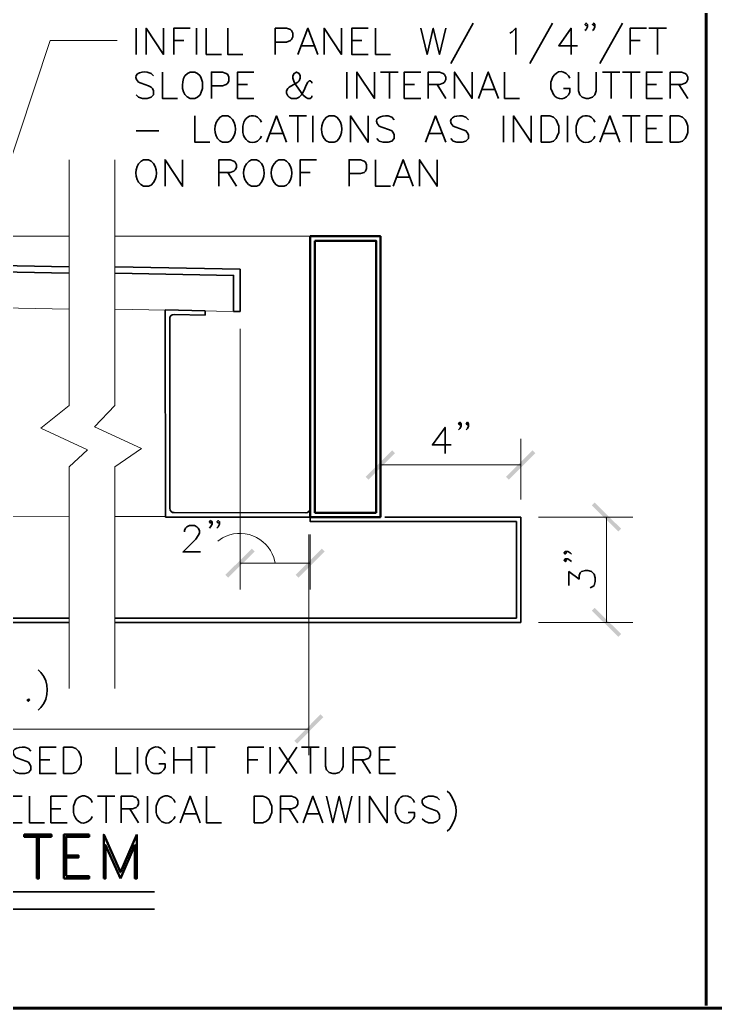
# Model space of a CAD drawing. Header units: inches. Extents: x 5 to 516, y -193 to 129.
# Drawn here: x 29.085 to 32.388, y -170.737 to -166.043 of the extents above; entities that cross this region are included whole.
import ezdxf

# ---------------------------------------------------------------- set-up
doc = ezdxf.new("R2010")
doc.units = ezdxf.units.IN
doc.header["$MEASUREMENT"] = 0
doc.layers.add('PDF7_Geometry', color=7, linetype='Continuous')
doc.layers.add('PDF7_Solid Fills', color=7, linetype='Continuous')

msp = doc.modelspace()

# ---------------------------------------------------------------- hatches: boundary and pattern name
at = {"layer": 'PDF7_Solid Fills', "transparency": 33554559}
for points in [[(30.8668852, -168.1013371), (30.8535518, -168.0880037), (30.7279968, -168.2135598), (30.7413296, -168.2268926)], [(31.394663, -168.2135604), (31.4079963, -168.2268937), (31.5335513, -168.1013376), (31.5202185, -168.0880048)], [(31.9279973, -168.4735611), (31.9413306, -168.4602278), (31.8157745, -168.3357839), (31.8024417, -168.3491167)], [(30.2002184, -168.5680051), (30.1868851, -168.5546718), (30.0613301, -168.6791168), (30.0746629, -168.6924496)], [(30.3946629, -168.6791162), (30.4079962, -168.6924496), (30.5335513, -168.5680046), (30.5202185, -168.5546718)], [(30.3891064, -169.4668926), (30.4024398, -169.4802259), (30.5268837, -169.354672), (30.5135509, -169.341337)]]:
    msp.add_hatch(color=256, dxfattribs=at).paths.add_polyline_path(points)

# ---------------------------------------------------------------- linework, layer by layer
at = {"layer": 'PDF7_Geometry', "lineweight": 60}
msp.add_lwpolyline([(32.3457739, -170.7246712), (32.3457739, -163.1857816)], dxfattribs=at)
at = {"layer": 'PDF7_Geometry', "lineweight": 35}
for points in [[(29.6368842, -166.0835599), (29.6368842, -166.2080043)], [(29.6846612, -166.2080038), (29.6846612, -166.0835593), (29.7679945, -166.2080038), (29.7679945, -166.0835593)], [(29.8157738, -166.2080038), (29.8157738, -166.0835593), (29.8935516, -166.0835593)], [(29.9235506, -166.0835599), (29.9235506, -166.2080043)], [(29.9702176, -166.0835599), (29.9702176, -166.2080043), (30.0424398, -166.2080043)], [(30.0724402, -166.0835599), (30.0724402, -166.2080043), (30.1435513, -166.2080043)], [(30.2979968, -166.2080038), (30.2979968, -166.0835593), (30.3513301, -166.0835593), (30.370219, -166.0891149), (30.3757745, -166.0946704), (30.3813301, -166.1068926), (30.3813301, -166.1246704), (30.3757745, -166.1368926), (30.370219, -166.1424482), (30.3513301, -166.1491149), (30.2979968, -166.1491149)], [(30.4057736, -166.2080038), (30.4535513, -166.0835593), (30.500218, -166.2080038)], [(30.5302175, -166.2080038), (30.5302175, -166.0835593), (30.6135508, -166.2080038), (30.6135508, -166.0835593)], [(30.7391078, -166.2080038), (30.66133, -166.2080038), (30.66133, -166.0835593), (30.7391078, -166.0835593)], [(30.7746633, -166.0835599), (30.7746633, -166.2080043), (30.8457744, -166.2080043)], [(30.9891069, -166.0835599), (31.0191069, -166.2080043), (31.0491069, -166.0835599), (31.0779958, -166.2080043), (31.1079958, -166.0835599)], [(31.239107, -166.0591164), (31.1324403, -166.2502275)], [(31.41244, -166.1068934), (31.4235511, -166.1013378), (31.4413289, -166.08356), (31.4413289, -166.2080045)], [(31.6146631, -166.0591164), (31.5068853, -166.2502275)], [(31.7035506, -166.2080043), (31.7035506, -166.0835599), (31.6446617, -166.1668932), (31.7335506, -166.1668932)], [(31.7813298, -166.0657828), (31.7746631, -166.0713384), (31.7691075, -166.0657828), (31.7746631, -166.0591161), (31.7813298, -166.0657828), (31.7813298, -166.0768939), (31.7746631, -166.0891161), (31.7691075, -166.0946717)], [(31.8168861, -166.0657828), (31.8113306, -166.0713384), (31.8046639, -166.0657828), (31.8113306, -166.0591161), (31.8168861, -166.0657828), (31.8168861, -166.0768939), (31.8113306, -166.0891161), (31.8046639, -166.0946717)], [(31.9479964, -166.0591164), (31.8402187, -166.2502275)], [(31.9835528, -166.2080038), (31.9835528, -166.0835593), (32.0613306, -166.0835593)], [(32.0724404, -166.0835599), (32.1568848, -166.0835599)], [(32.1146631, -166.0835599), (32.1146631, -166.2080043)], [(29.8157738, -166.1424497), (29.8635516, -166.1424497)], [(30.66133, -166.1424497), (30.7091078, -166.1424497)], [(31.9835528, -166.1424497), (32.0313306, -166.1424497)], [(30.4235506, -166.1668932), (30.4824395, -166.1668932)], [(29.7202176, -166.3091164), (29.7091065, -166.2980053), (29.6902176, -166.2913386)], [(29.7624403, -166.2913371), (29.7624403, -166.4168927), (29.8335515, -166.4168927)], [(29.8935507, -166.4168927), (29.916884, -166.4168927), (29.9291062, -166.410226), (29.9413284, -166.3991149), (29.946884, -166.3868927), (29.9524396, -166.3691149), (29.9524396, -166.3391149), (29.946884, -166.3213371), (29.9413284, -166.3091149), (29.9291062, -166.2980038), (29.916884, -166.2913371), (29.8935507, -166.2913371), (29.8813284, -166.2980038), (29.8691062, -166.3091149)], [(29.9946633, -166.4168932), (29.9946633, -166.2913376), (30.0479967, -166.2913376), (30.0657744, -166.2980043), (30.0724411, -166.3035599), (30.0779967, -166.3157821), (30.0779967, -166.3335599), (30.0724411, -166.344671), (30.0657744, -166.3513376), (30.0479967, -166.3568932), (29.9946633, -166.3568932)], [(30.196885, -166.4168932), (30.1191072, -166.4168932), (30.1191072, -166.2913376), (30.196885, -166.2913376)], [(30.4713298, -166.3446705), (30.4713298, -166.339115), (30.4646632, -166.3335594), (30.4591076, -166.3335594), (30.4535521, -166.339115), (30.4468854, -166.3513372), (30.4346632, -166.3813372), (30.4235521, -166.399115), (30.4113298, -166.4102261), (30.3991076, -166.4168928), (30.3757743, -166.4168928), (30.3635521, -166.4102261), (30.3579965, -166.4046705), (30.3513298, -166.3924483), (30.3513298, -166.3813372), (30.3579965, -166.369115), (30.3635521, -166.3635594), (30.4057743, -166.339115), (30.4113298, -166.3335594), (30.4168854, -166.3213372), (30.4168854, -166.309115), (30.4113298, -166.2980039), (30.3991076, -166.2913372), (30.3879965, -166.2980039), (30.3813298, -166.309115), (30.3813298, -166.3213372), (30.3879965, -166.339115), (30.3991076, -166.3568928), (30.4291076, -166.399115), (30.4413298, -166.4102261), (30.4535521, -166.4168928), (30.4646632, -166.4168928), (30.4713298, -166.4102261), (30.4713298, -166.4046705)], [(30.6379965, -166.2913371), (30.6379965, -166.4168927)], [(30.6857735, -166.4168932), (30.6857735, -166.2913376), (30.7691068, -166.4168932), (30.7691068, -166.2913376)], [(30.7979968, -166.2913371), (30.8813301, -166.2913371)], [(30.8402173, -166.2913371), (30.8402173, -166.4168927)], [(30.9891078, -166.4168932), (30.9113301, -166.4168932), (30.9113301, -166.2913376), (30.9891078, -166.2913376)], [(31.0246633, -166.4168932), (31.0246633, -166.2913376), (31.0779966, -166.2913376), (31.0957744, -166.2980043), (31.1024411, -166.3035599), (31.1079966, -166.3157821), (31.1079966, -166.3268932), (31.1024411, -166.3391154), (31.0957744, -166.344671), (31.0779966, -166.3513376), (31.0246633, -166.3513376)], [(31.1502194, -166.4168932), (31.1502194, -166.2913376), (31.2335528, -166.4168932), (31.2335528, -166.2913376)], [(31.2635504, -166.4168932), (31.3102171, -166.2913376), (31.3579949, -166.4168932)], [(31.3879966, -166.2913371), (31.3879966, -166.4168927), (31.4591077, -166.4168927)], [(31.739107, -166.2913371), (31.739107, -166.3813371), (31.7457737, -166.3991149), (31.7568848, -166.410226), (31.7746626, -166.4168927), (31.7868848, -166.4168927), (31.8046626, -166.410226), (31.8168848, -166.3991149), (31.8224403, -166.3813371), (31.8224403, -166.2913371)], [(31.8524402, -166.2913371), (31.9357736, -166.2913371)], [(31.894663, -166.2913371), (31.894663, -166.4168927)], [(31.9479964, -166.2913371), (32.0313298, -166.2913371)], [(31.989107, -166.2913371), (31.989107, -166.4168927)], [(32.1379964, -166.4168932), (32.0613297, -166.4168932), (32.0613297, -166.2913376), (32.1379964, -166.2913376)], [(32.1746629, -166.4168932), (32.1746629, -166.2913376), (32.2279963, -166.2913376), (32.2457741, -166.2980043), (32.2513296, -166.3035599), (32.2579963, -166.3157821), (32.2579963, -166.3268932), (32.2513296, -166.3391154), (32.2457741, -166.344671), (32.2279963, -166.3513376), (32.1746629, -166.3513376)], [(29.6491065, -166.3391164), (29.6613287, -166.344672), (29.6968842, -166.3568942), (29.7091065, -166.3635609), (29.714662, -166.3691164), (29.7202176, -166.3813386), (29.7202176, -166.3991164), (29.7091065, -166.4102275), (29.6902176, -166.4168942), (29.6668842, -166.4168942), (29.6491065, -166.4102275), (29.6368842, -166.3991164)], [(31.6079964, -166.3391171), (31.6079964, -166.3691171), (31.6146631, -166.3868948)], [(31.6979964, -166.3213393), (31.6913298, -166.3091171), (31.6802186, -166.2980059)], [(30.1191072, -166.3513369), (30.166885, -166.3513369)], [(30.9113301, -166.3513369), (30.9591078, -166.3513369)], [(31.0668861, -166.3513369), (31.1079972, -166.4168925)], [(31.2813297, -166.3746704), (31.3402186, -166.3746704)], [(31.6913298, -166.3991171), (31.6979964, -166.3868948), (31.6979964, -166.3691171), (31.6679964, -166.3691171)], [(32.0613297, -166.3513369), (32.1091075, -166.3513369)], [(32.2157735, -166.3513369), (32.2579957, -166.4168925)], [(29.9168842, -166.5002266), (29.9168842, -166.624671), (29.9879953, -166.624671)], [(30.0835523, -166.5057821), (30.0724412, -166.5002266), (30.0479967, -166.5002266), (30.0357745, -166.5057821), (30.0246634, -166.5180043)], [(30.2324405, -166.5302265), (30.2268849, -166.5180042), (30.2146627, -166.505782)], [(30.2568839, -166.6246705), (30.3046617, -166.500226), (30.3513284, -166.6246705)], [(30.3635508, -166.5002266), (30.4468841, -166.5002266)], [(30.4057736, -166.5002266), (30.4057736, -166.624671)], [(30.476884, -166.5002266), (30.476884, -166.624671)], [(30.5902187, -166.5057821), (30.5779965, -166.5002266), (30.5546632, -166.5002266), (30.542441, -166.5057821), (30.5302187, -166.5180043)], [(30.6557736, -166.6246705), (30.6557736, -166.500226), (30.7391069, -166.6246705), (30.7391069, -166.500226)], [(30.8635508, -166.5180036), (30.8524397, -166.5057814), (30.8346619, -166.5002258)], [(31.0124404, -166.6246705), (31.0602182, -166.500226), (31.107996, -166.6246705)], [(31.2157734, -166.5180036), (31.2035512, -166.5057814), (31.1857734, -166.5002258)], [(31.3824401, -166.5002266), (31.3824401, -166.624671)], [(31.4302171, -166.6246705), (31.4302171, -166.500226), (31.5135504, -166.6246705), (31.5135504, -166.500226)], [(31.6857736, -166.5002266), (31.6857736, -166.624671)], [(31.8402174, -166.6246705), (31.8879952, -166.500226), (31.935773, -166.6246705)], [(31.9479964, -166.5002266), (32.0313298, -166.5002266)], [(31.989107, -166.5002266), (31.989107, -166.624671)], [(32.1379964, -166.6246705), (32.0613297, -166.6246705), (32.0613297, -166.500226), (32.1379964, -166.500226)], [(29.6368842, -166.5713393), (29.744662, -166.5713393)], [(30.1491071, -166.5302265), (30.1435516, -166.5480042), (30.1435516, -166.5780042)], [(30.7924397, -166.5480036), (30.8046619, -166.5535592), (30.8402175, -166.5657814), (30.8524397, -166.5713369), (30.8579953, -166.5780036), (30.8635508, -166.5891147), (30.8635508, -166.6068925), (30.8524397, -166.6191147), (30.8346619, -166.6246703), (30.8102175, -166.6246703), (30.7924397, -166.6191147), (30.7802175, -166.6068925)], [(31.1435512, -166.5480036), (31.1557734, -166.5535592), (31.191329, -166.5657814), (31.2035512, -166.5713369), (31.2091068, -166.5780036), (31.2157734, -166.5891147), (31.2157734, -166.6068925), (31.2035512, -166.6191147), (31.1857734, -166.6246703), (31.161329, -166.6246703), (31.1435512, -166.6191147), (31.1324401, -166.6068925)], [(32.0613297, -166.5591164), (32.1091075, -166.5591164)], [(30.0479967, -166.624671), (30.0724412, -166.624671), (30.0835523, -166.6191154)], [(30.2146627, -166.6191154), (30.2268849, -166.6068931), (30.2324405, -166.595782)], [(30.2746632, -166.5835599), (30.3335521, -166.5835599)], [(30.5546632, -166.624671), (30.5779965, -166.624671), (30.5902187, -166.6191154)], [(31.0302175, -166.5835599), (31.0902175, -166.5835599)], [(31.7991084, -166.6191154), (31.8113306, -166.6068931), (31.8168861, -166.595782)], [(31.8591066, -166.5835599), (31.9179955, -166.5835599)], [(29.7091073, -166.7146705), (29.6968851, -166.7080038), (29.6724406, -166.7080038), (29.6613295, -166.7146705), (29.6491073, -166.7268927)], [(29.7746632, -166.8335599), (29.7746632, -166.7080043), (29.8579965, -166.8335599), (29.8579965, -166.7080043)], [(30.0302174, -166.8335599), (30.0302174, -166.7080043), (30.0835508, -166.7080043), (30.1013285, -166.714671), (30.1079952, -166.7202266), (30.1135508, -166.7324488), (30.1135508, -166.744671), (30.1079952, -166.7557821), (30.1013285, -166.7624488), (30.0835508, -166.7680043), (30.0302174, -166.7680043)], [(30.2213279, -166.7146705), (30.2091057, -166.7080038), (30.1846612, -166.7080038), (30.1735501, -166.7146705), (30.1613279, -166.7268927)], [(30.3513294, -166.7146705), (30.3402183, -166.7080038), (30.3157738, -166.7080038), (30.3046627, -166.7146705), (30.2924405, -166.7268927)], [(30.4168842, -166.8335599), (30.4168842, -166.7080043), (30.494662, -166.7080043)], [(30.6491072, -166.8335599), (30.6491072, -166.7080043), (30.7035516, -166.7080043), (30.7213294, -166.714671), (30.726885, -166.7202266), (30.7324405, -166.7324488), (30.7324405, -166.7502266), (30.726885, -166.7624488), (30.7213294, -166.7680043), (30.7035516, -166.7735599), (30.6491072, -166.7735599)], [(30.7746633, -166.7080038), (30.7746633, -166.8335594), (30.8457744, -166.8335594)], [(30.8579966, -166.8335599), (30.9057744, -166.7080043), (30.9535522, -166.8335599)], [(30.9835527, -166.8335599), (30.9835527, -166.7080043), (31.0668861, -166.8335599), (31.0668861, -166.7080043)], [(30.0724402, -166.7680036), (30.1135513, -166.8335592)], [(30.4168842, -166.7680036), (30.464662, -166.7680036)], [(30.8757737, -166.7913371), (30.9357737, -166.7913371)], [(29.6724406, -166.8335594), (29.6968851, -166.8335594), (29.7091073, -166.8280038)], [(30.1846612, -166.8335594), (30.2091057, -166.8335594), (30.2213279, -166.8280038)], [(30.3157738, -166.8335594), (30.3402183, -166.8335594), (30.3513294, -166.8280038)], [(29.3179959, -167.2157824), (26.3679956, -167.1591158)], [(29.3179959, -167.2457823), (26.3679956, -167.1902268)], [(30.1313301, -167.2280053), (29.5379967, -167.2168942)], [(30.100218, -167.428004), (30.1313291, -167.428004), (30.1313291, -167.2280039)], [(30.100218, -167.4280041), (30.100218, -167.256893), (29.5379957, -167.246893)], [(29.9646634, -167.4246719), (29.7757745, -167.4213385)], [(30.4646634, -168.4046728), (29.7768856, -168.4046728), (29.7757745, -167.4213394)], [(29.8179959, -167.4435611), (29.809107, -167.4446722), (29.8024404, -167.4491167), (29.7979959, -167.4557834), (29.7968848, -167.4646722)], [(29.7968856, -167.4646722), (29.7979967, -168.36245), (29.7991078, -168.3713389), (29.8035523, -168.3780056), (29.8102189, -168.38245), (29.8179967, -168.3835611)], [(29.9646634, -167.4246722), (29.9646634, -167.4457833), (29.8179967, -167.443561)], [(31.1046623, -168.1035597), (31.1046623, -167.9791153), (31.0446623, -168.0624486), (31.1335512, -168.0624486)], [(31.1813293, -167.9613382), (31.1757737, -167.9668938), (31.169107, -167.9613382), (31.1757737, -167.9546716), (31.1813293, -167.9613382), (31.1813293, -167.9724493), (31.1757737, -167.9846716), (31.169107, -167.9902271)], [(31.2168856, -167.9613382), (31.2113301, -167.9668938), (31.2057745, -167.9613382), (31.2113301, -167.9546716), (31.2168856, -167.9613382), (31.2168856, -167.9724493), (31.2113301, -167.9846716), (31.2057745, -167.9902271)], [(31.4646635, -168.4046728), (31.4646635, -168.9046728), (29.5379967, -168.9046728)], [(29.7768853, -168.4046728), (30.4646632, -168.4046728)], [(29.8179959, -168.3835591), (30.4435515, -168.3846702), (30.4513293, -168.382448), (30.457996, -168.3780036), (30.4624404, -168.3713369), (30.4646626, -168.3635591)], [(30.4646634, -168.4046708), (30.4646634, -168.4257819), (31.4435524, -168.4257819), (31.4435524, -168.8846708)], [(30.8191059, -168.4046728), (31.4646616, -168.4046728)], [(29.8668851, -168.4746711), (29.8668851, -168.4691155), (29.8724406, -168.4568933), (29.8779962, -168.4513377), (29.8902184, -168.4446711), (29.9146629, -168.4446711), (29.925774, -168.4513377), (29.9324406, -168.4568933), (29.9379962, -168.4691155), (29.9379962, -168.4813377), (29.9324406, -168.4924488), (29.9202184, -168.5102266), (29.8602184, -168.5702266), (29.9435517, -168.5702266)], [(29.9979954, -168.4268941), (29.9913287, -168.4335608), (29.9857732, -168.4268941), (29.9913287, -168.4213385), (29.9979954, -168.4268941), (29.9979954, -168.4391163), (29.9913287, -168.4513385), (29.9857732, -168.4568941)], [(30.0335518, -168.4268941), (30.0268851, -168.4335608), (30.0213295, -168.4268941), (30.0268851, -168.4213385), (30.0335518, -168.4268941), (30.0335518, -168.4391163), (30.0268851, -168.4513385), (30.0213295, -168.4568941)], [(31.6757728, -168.5680051), (31.6813284, -168.5746718), (31.6757728, -168.5802273), (31.6702173, -168.5746718), (31.6757728, -168.5680051), (31.6879951, -168.5680051), (31.6991062, -168.5746718), (31.7057728, -168.5802273)], [(31.6757728, -168.6035615), (31.6813284, -168.6102282), (31.6757728, -168.6157837), (31.6702173, -168.6102282), (31.6757728, -168.6035615), (31.6879951, -168.6035615), (31.6991062, -168.6102282), (31.7057728, -168.6157837)], [(31.6935522, -168.7291153), (31.6935522, -168.6635598), (31.7413299, -168.6991153), (31.7413299, -168.6813376), (31.7468855, -168.6691153), (31.7535522, -168.6635598), (31.7713299, -168.6580042), (31.7824411, -168.6580042), (31.8002188, -168.6635598), (31.8124411, -168.675782), (31.8179966, -168.6935598), (31.8179966, -168.7113376), (31.8124411, -168.7291153), (31.8068855, -168.7346709), (31.7946633, -168.7413376)], [(29.3179959, -168.8846714), (27.3435512, -168.8846714)], [(29.3179959, -168.9057828), (27.3435512, -168.9057828)], [(31.4435521, -168.8846714), (29.5379964, -168.8846714)], [(29.1368842, -169.515784), (29.1257731, -169.5035618), (29.1079953, -169.4980062)], [(29.2568848, -169.6224486), (29.179107, -169.6224486), (29.179107, -169.4980041), (29.2568848, -169.4980041)], [(29.5424402, -169.4980047), (29.5424402, -169.6224491), (29.6135514, -169.6224491)], [(29.6435506, -169.4980047), (29.6435506, -169.6224491)], [(29.7746632, -169.5280046), (29.7691076, -169.5157823), (29.7568854, -169.5035601)], [(29.816886, -169.4980047), (29.816886, -169.6224491)], [(29.9002193, -169.4980047), (29.9002193, -169.6224491)], [(29.929107, -169.4980047), (30.0124404, -169.4980047)], [(29.9713298, -169.4980047), (29.9713298, -169.6224491)], [(30.1679964, -169.6224486), (30.1679964, -169.4980041), (30.2446631, -169.4980041)], [(30.2746632, -169.4980047), (30.2746632, -169.6224491)], [(30.316886, -169.4980047), (30.4002194, -169.6224491)], [(30.4002194, -169.4980047), (30.316886, -169.6224491)], [(30.4235506, -169.4980047), (30.5068839, -169.4980047)], [(30.4657734, -169.4980047), (30.4657734, -169.6224491)], [(30.5368839, -169.4980047), (30.5368839, -169.5868936), (30.5424394, -169.6046713), (30.5546616, -169.6168936), (30.5724394, -169.6224491), (30.5846616, -169.6224491), (30.6024394, -169.6168936), (30.6146616, -169.6046713), (30.6202172, -169.5868936), (30.6202172, -169.4980047)], [(30.6679964, -169.6224486), (30.6679964, -169.4980041), (30.7213298, -169.4980041), (30.7391075, -169.5035597), (30.7457742, -169.5102263), (30.7513298, -169.5213375), (30.7513298, -169.5335597), (30.7457742, -169.5457819), (30.7391075, -169.5513375), (30.7213298, -169.5580041), (30.6679964, -169.5580041)], [(30.8702192, -169.6224486), (30.7935525, -169.6224486), (30.7935525, -169.4980041), (30.8702192, -169.4980041)], [(29.0657731, -169.545784), (29.0779953, -169.5513395), (29.1135509, -169.5635618), (29.1257731, -169.5691173), (29.1313286, -169.575784), (29.1368842, -169.5868951), (29.1368842, -169.6046729), (29.1257731, -169.6168951), (29.1079953, -169.6224507), (29.0835509, -169.6224507), (29.0657731, -169.6168951), (29.0535509, -169.6046729)], [(29.179107, -169.5580045), (29.2268848, -169.5580045)], [(29.6857743, -169.5457823), (29.6857743, -169.5757824), (29.6913299, -169.5935601), (29.6968854, -169.6046712), (29.7091076, -169.6168935), (29.7213299, -169.622449), (29.7446632, -169.622449), (29.7568854, -169.6168935), (29.7691076, -169.6046712), (29.7746632, -169.5935601), (29.7746632, -169.5757824), (29.7446632, -169.5757824)], [(29.816886, -169.5580045), (29.9002193, -169.5580045)], [(30.1679964, -169.5580045), (30.2157742, -169.5580045)], [(30.7102192, -169.5580045), (30.7513303, -169.6224489)], [(30.7935525, -169.5580045), (30.8402192, -169.5580045)], [(31.114663, -169.7068941), (31.1268853, -169.7180052)], [(29.0957723, -169.8557815), (29.0179945, -169.8557815), (29.0179945, -169.7302259), (29.0957723, -169.7302259)], [(29.13133, -169.7302276), (29.13133, -169.8557832), (29.2024411, -169.8557832)], [(29.3102182, -169.8557815), (29.2324404, -169.8557815), (29.2324404, -169.7302259), (29.3102182, -169.7302259)], [(29.4535504, -169.7302276), (29.5368838, -169.7302276)], [(29.4946633, -169.7302276), (29.4946633, -169.8557832)], [(29.5657738, -169.8557815), (29.5657738, -169.7302259), (29.6202182, -169.7302259), (29.637996, -169.7357815), (29.6435515, -169.7424481), (29.6491071, -169.7535592), (29.6491071, -169.7657815), (29.6435515, -169.7780037), (29.637996, -169.7835592), (29.6202182, -169.7902259), (29.5657738, -169.7902259)], [(29.6913299, -169.7302276), (29.6913299, -169.8557832)], [(29.8457737, -169.8557815), (29.8935515, -169.7302259), (29.9413293, -169.8557815)], [(29.9713298, -169.7302276), (29.9713298, -169.8557832), (30.0424409, -169.8557832)], [(30.3224402, -169.8557815), (30.3224402, -169.7302259), (30.3757736, -169.7302259), (30.3935513, -169.7357815), (30.400218, -169.7424481), (30.4057736, -169.7535592), (30.4057736, -169.7657815), (30.400218, -169.7780037), (30.3935513, -169.7835592), (30.3757736, -169.7902259), (30.3224402, -169.7902259)], [(30.430217, -169.8557815), (30.4768837, -169.7302259), (30.5246615, -169.8557815)], [(30.5424403, -169.7302276), (30.5724403, -169.8557832), (30.6024403, -169.7302276), (30.6324403, -169.8557832), (30.6624403, -169.7302276)], [(30.6979963, -169.7302276), (30.6979963, -169.8557832)], [(30.7457733, -169.8557815), (30.7457733, -169.7302259), (30.8291066, -169.8557815), (30.8291066, -169.7302259)], [(30.9602192, -169.7602275), (30.9535525, -169.7480053), (30.9424414, -169.7357831)], [(31.0791067, -169.7480047), (31.0668844, -169.7357825), (31.0491067, -169.7302269), (31.0257733, -169.7302269), (31.0079956, -169.7357825), (30.9957733, -169.7480047), (30.9957733, -169.7602269), (31.0013289, -169.771338), (31.0079956, -169.7780047), (31.0191067, -169.7835602), (31.0546622, -169.7957825), (31.0668844, -169.801338), (31.07244, -169.8080047), (31.0791067, -169.8191158), (31.0791067, -169.8368936), (31.0668844, -169.8491158), (31.0491067, -169.8557825), (31.0257733, -169.8557825), (31.0079956, -169.8491158), (30.9957733, -169.8368936)], [(29.2324404, -169.7902274), (29.2802182, -169.7902274)], [(29.6079965, -169.7902274), (29.6491076, -169.855783)], [(29.8635507, -169.813561), (29.9235507, -169.813561)], [(30.364663, -169.7902274), (30.4057741, -169.855783)], [(30.4479963, -169.813561), (30.5068852, -169.813561)], [(30.8702192, -169.7780053), (30.8702192, -169.8080053), (30.8768859, -169.8257831)], [(30.9535525, -169.8368942), (30.9602192, -169.8257831), (30.9602192, -169.8080053), (30.9302192, -169.8080053)], [(29.4113292, -169.8491164), (29.4235514, -169.8368942), (29.429107, -169.8257831)], [(29.8046624, -169.8491164), (29.8168846, -169.8368942), (29.8224402, -169.8257831)], [(31.1268853, -169.8846719), (31.114663, -169.8968941)], [(23.0679954, -170.1835606), (29.7246624, -170.1835606)], [(23.0679954, -170.266894), (29.7246624, -170.266894)]]:
    msp.add_lwpolyline(points, dxfattribs=at)
at = {"layer": 'PDF7_Geometry', "lineweight": 15}
for points in [[(28.9257726, -167.0502257), (29.229106, -166.1424478), (29.5479949, -166.1424478)], [(29.3191058, -166.7080038), (29.3191058, -167.8746706), (29.1846613, -167.9824483), (29.4057725, -168.0846705), (29.3191058, -168.1668928), (29.3191058, -169.2180039)], [(29.5368838, -166.7080038), (29.5368838, -167.8746706), (29.439106, -167.9757817), (29.6635505, -168.079115), (29.5368838, -168.1668928), (29.5368838, -169.2180039)], [(26.3679947, -167.0713393), (29.317995, -167.0713393)], [(29.537996, -167.0713393), (30.4646627, -167.0713393)], [(29.3179959, -167.4168933), (26.3679956, -167.3591155)], [(30.100218, -167.428004), (29.5379957, -167.4168928)], [(30.1313301, -167.5113373), (30.1313301, -168.7491151)], [(30.7979968, -168.3213394), (30.7979968, -168.0324505)], [(31.4646635, -168.3213394), (31.4646635, -168.0324505)], [(30.7979968, -168.1568926), (31.4646635, -168.1568926)], [(27.3435514, -168.4057827), (29.317996, -168.4024494)], [(29.537996, -168.4024484), (29.7768849, -168.4024484)], [(31.5479969, -168.4046728), (31.9968858, -168.4046728)], [(31.8724417, -168.4046728), (31.8724417, -168.9046728)], [(30.4579948, -168.4880061), (30.4579948, -169.535784)], [(30.4646634, -168.4880061), (30.4646634, -168.7491172)], [(30.4646634, -168.6235607), (30.1313301, -168.6235607)], [(31.5479969, -168.9046728), (31.9968858, -168.9046728)], [(30.4579948, -169.411337), (24.9413278, -169.411337)]]:
    msp.add_lwpolyline(points, dxfattribs=at)
at = {"layer": 'PDF7_Geometry', "lineweight": 35}
for points in [[(31.5613297, -166.6246705), (31.5613297, -166.500226), (31.6024408, -166.500226), (31.6202185, -166.5057816), (31.6324408, -166.5180038), (31.6379963, -166.530226), (31.644663, -166.5480038), (31.644663, -166.5780038), (31.6379963, -166.5957816), (31.6324408, -166.6068927), (31.6202185, -166.6191149), (31.6024408, -166.6246705)], [(32.1746629, -166.6246705), (32.1746629, -166.500226), (32.2157741, -166.500226), (32.2335518, -166.5057816), (32.2457741, -166.5180038), (32.2513296, -166.530226), (32.2579963, -166.5480038), (32.2579963, -166.5780038), (32.2513296, -166.5957816), (32.2457741, -166.6068927), (32.2335518, -166.6191149), (32.2157741, -166.6246705)], [(29.1257735, -169.2680038), (29.1191069, -169.2735594), (29.1257735, -169.2791149), (29.1313291, -169.2735594)], [(29.2924402, -169.6224486), (29.2924402, -169.4980041), (29.3335513, -169.4980041), (29.3513291, -169.5035597), (29.3635513, -169.5157819), (29.370218, -169.5280041), (29.3757736, -169.5457819), (29.3757736, -169.5757819), (29.370218, -169.5935597), (29.3635513, -169.6046708), (29.3513291, -169.616893), (29.3335513, -169.6224486)], [(30.1979963, -169.8557815), (30.1979963, -169.7302259), (30.2391074, -169.7302259), (30.2568852, -169.7357815), (30.2691074, -169.7480037), (30.274663, -169.7602259), (30.2813296, -169.7780037), (30.2813296, -169.8080037), (30.274663, -169.8257815), (30.2691074, -169.8368926), (30.2568852, -169.8491148), (30.2391074, -169.8557815)]]:
    msp.add_lwpolyline(points, close=True, dxfattribs=at)
for points in [[(31.8168861, -166.5302265), (31.8113306, -166.5180042), (31.7991084, -166.505782, 0.508548725), (31.7335528, -166.5302265), (31.7279972, -166.5480042), (31.7279972, -166.5780042)], [(29.1724406, -169.1302271), (29.1846628, -169.1424493, -0.369416811), (29.1846628, -169.309116), (29.1724406, -169.3213382)], [(29.429107, -169.7602275), (29.4235514, -169.7480053), (29.4113292, -169.7357831, 0.508548725), (29.3457736, -169.7602275), (29.3402181, -169.7780053), (29.3402181, -169.8080053)], [(29.8224402, -169.7602275), (29.8168846, -169.7480053), (29.8046624, -169.7357831, 0.508548725), (29.7391068, -169.7602275), (29.7324402, -169.7780053), (29.7324402, -169.8080053)]]:
    msp.add_lwpolyline(points, format="xyb", dxfattribs=at)
at = {"layer": 'PDF7_Geometry', "lineweight": 50}
for points in [[(30.7979968, -168.3846727), (30.7979968, -168.4046728), (30.7979968, -167.0713393), (30.4646634, -167.0713393), (30.4646634, -168.4046728), (30.7979968, -168.4046728)], [(30.4857726, -167.0924485), (30.4857726, -168.3846708)], [(30.4857743, -167.0924485), (30.7768854, -167.0924485), (30.7768854, -168.3846708)], [(30.7768854, -168.3846713), (30.4857743, -168.3846713)], [(29.1757726, -169.92245), (29.1757726, -170.1202277), (29.1657726, -170.1202277)], [(29.1657742, -169.92245), (29.1657742, -170.1202277)], [(29.4135513, -169.9124492), (29.2946624, -169.9124492), (29.2946624, -170.120227)], [(29.413552, -169.91245), (29.413552, -169.92245), (29.3046631, -169.92245), (29.3046631, -170.1102277)], [(29.6413304, -169.9124492), (29.5624415, -170.0913381), (29.4835526, -169.9124492), (29.4835526, -170.120227)], [(29.5624394, -170.1202265), (29.6313283, -169.9624487), (29.6313283, -170.1202265), (29.6413283, -170.1202265), (29.6413283, -169.9124487)], [(29.5624411, -170.1202261), (29.4924411, -169.9624483), (29.4924411, -170.1202261), (29.4835523, -170.1202261)], [(29.3046631, -170.0113375), (29.363552, -170.0113375), (29.363552, -170.0213375), (29.3046631, -170.0213375)], [(29.3046631, -170.110228), (29.413552, -170.110228), (29.413552, -170.120228), (29.2946631, -170.120228)]]:
    msp.add_lwpolyline(points, dxfattribs=at)
at = {"layer": 'PDF7_Geometry', "lineweight": 15}
msp.add_lwpolyline([(30.2979968, -168.6235607), (30.2913301, -168.596894, 0.464509574), (30.0479967, -168.5035607), (30.0246634, -168.5191162)], format="xyb", dxfattribs=at)
at = {"layer": 'PDF7_Geometry', "lineweight": 50}
msp.add_lwpolyline([(29.2346633, -169.9224492), (29.1057744, -169.9224492), (29.1057744, -169.9124492), (29.2346633, -169.9124492)], close=True, dxfattribs=at)
at = {"layer": 'PDF7_Geometry', "lineweight": 60}
msp.add_lwpolyline([(14.901328, -170.7368941), (57.2346648, -170.7368941)], close=True, dxfattribs=at)
at = {"layer": 'PDF7_Geometry', "lineweight": 35}
for points in [[(29.6902176, -166.2913386), (29.6596805, -166.2859683), (29.6124768, -166.3053757), (29.6491065, -166.3391164)], [(31.6802186, -166.2980059), (31.6464594, -166.2739319), (31.6149409, -166.3044874), (31.6079964, -166.3391171)], [(29.8691062, -166.3091149), (29.8488655, -166.3425223), (29.8519766, -166.4018741), (29.8935507, -166.4168927)], [(31.6146631, -166.3868948), (31.6252372, -166.4192097), (31.667626, -166.4322837), (31.6913298, -166.3991171)], [(30.0246634, -166.5180043), (30.0010523, -166.5499673), (30.008719, -166.6121895), (30.0479967, -166.624671)], [(30.0835523, -166.6191154), (30.1184042, -166.5915043), (30.1169042, -166.5330043), (30.0835523, -166.5057821)], [(30.2146627, -166.505782), (30.1871257, -166.4894302), (30.160496, -166.5016153), (30.1491071, -166.5302265)], [(30.5302187, -166.5180043), (30.5102002, -166.5500784), (30.5129224, -166.6114673), (30.5546632, -166.624671)], [(30.5902187, -166.6191154), (30.6232743, -166.5957266), (30.6223669, -166.5292636), (30.5902187, -166.5057821)], [(30.8346619, -166.5002258), (30.8025323, -166.4952073), (30.756199, -166.5112999), (30.7924397, -166.5480036)], [(31.1857734, -166.5002258), (31.1521994, -166.4948184), (31.1103845, -166.5116703), (31.1435512, -166.5480036)], [(30.1435516, -166.5780042), (30.1503479, -166.612782), (30.1782738, -166.640245), (30.2146627, -166.6191154)], [(31.7279972, -166.5780042), (31.7340158, -166.6142265), (31.7636269, -166.6395042), (31.7991084, -166.6191154)], [(29.7091073, -166.8280038), (29.7414221, -166.7999668), (29.7426999, -166.7428927), (29.7091073, -166.7146705)], [(30.2213279, -166.8280038), (30.2536427, -166.7999668), (30.2549205, -166.7428927), (30.2213279, -166.7146705)], [(30.3513294, -166.8280038), (30.3849775, -166.803226), (30.3863664, -166.7397816), (30.3513294, -166.7146705)], [(29.6491073, -166.7268927), (29.6261258, -166.7598001), (29.6326814, -166.8171334), (29.6724406, -166.8335594)], [(30.1613279, -166.7268927), (30.1383464, -166.7598001), (30.144902, -166.8171334), (30.1846612, -166.8335594)], [(30.2924405, -166.7268927), (30.268496, -166.7571705), (30.2766997, -166.8201334), (30.3157738, -166.8335594)], [(29.7568854, -169.5035601), (29.7202373, -169.4830972), (29.6920891, -169.5085972), (29.6857743, -169.5457823)], [(29.1079953, -169.4980062), (29.0758472, -169.4929877), (29.0295323, -169.5090803), (29.0657731, -169.545784)], [(30.9424414, -169.7357831), (30.9036266, -169.7144127), (30.8791451, -169.7421164), (30.8702192, -169.7780053)], [(31.1268853, -169.7180052), (31.1675149, -169.7752645), (31.1683482, -169.8276163), (31.1268853, -169.8846719)], [(29.3402181, -169.8080053), (29.3450885, -169.8420053), (29.3782737, -169.8734683), (29.4113292, -169.8491164)], [(29.7324402, -169.8080053), (29.7398105, -169.8414683), (29.770292, -169.8737461), (29.8046624, -169.8491164)], [(30.8768859, -169.8257831), (30.8907562, -169.8603387), (30.9302748, -169.871172), (30.9535525, -169.8368942)]]:
    msp.add_open_spline(points, degree=3, dxfattribs=at)
at = {"layer": 'PDF7_Solid Fills', "lineweight": 50, "transparency": 33554559}
for points in [[(31.8157739, -168.8357822), (31.8024406, -168.8491155), (31.9413295, -168.9602267)], [(31.8024411, -168.8491173), (31.94133, -168.9602284), (31.9279967, -168.9735617)]]:
    msp.add_solid(points, dxfattribs=at)

doc.saveas('drawing.dxf')
